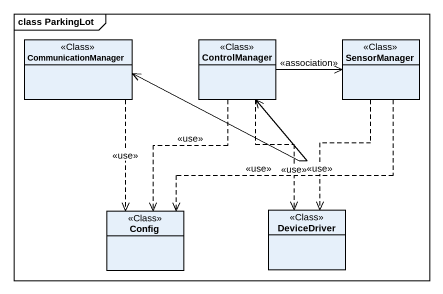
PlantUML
@startuml
mainframe class ParkingLot
hide circle
hide empty members
class CommunicationManager <<Class>>
class ControlManager <<Class>>
class SensorManager <<Class>>
class Config <<Class>>
class DeviceDriver <<Class>>
CommunicationManager <-right-> ControlManager
CommunicationManager ..> Config : <<use>>
ControlManager -right-> SensorManager : <<association>>
ControlManager ..> Config : <<use>>
ControlManager ..> DeviceDriver : <<use>>
SensorManager ..> Config : <<use>>
SensorManager ..> DeviceDriver : <<use>>
@enduml
